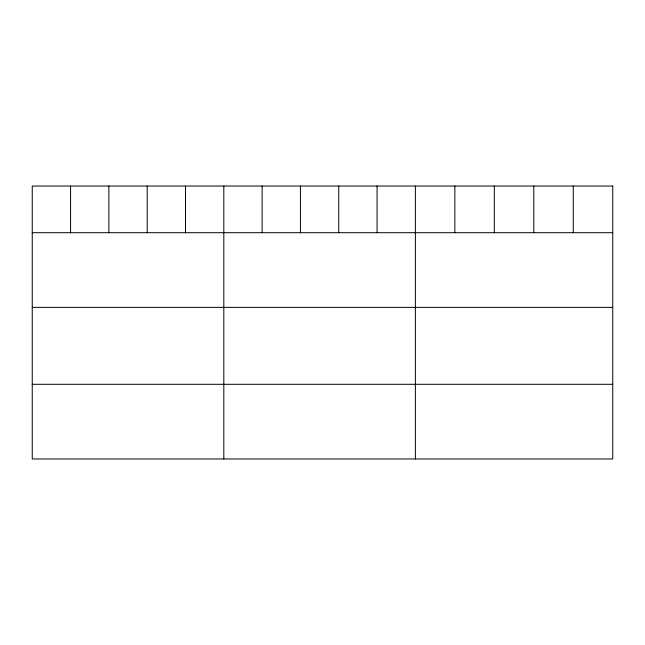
<?xml version="1.0" encoding="UTF-8"?>
<svg xmlns="http://www.w3.org/2000/svg" width="645" height="645" viewBox="0 0 645 645"><rect width="100%" height="100%" fill="white"/><g stroke="black" fill="none" stroke-linecap="round" stroke-linejoin="round"><path stroke-width="0.97" d="M32.25 232.7L612.75 232.7M32.25 307.367L612.75 307.367M32.25 384.299L612.75 384.299M573.276 186.034L573.276 232.7M533.802 186.034L533.802 232.7M494.328 186.034L494.328 232.7M454.854 186.034L454.854 232.7M415.38 186.034L415.38 458.966M377.067 186.034L377.067 232.7M338.754 186.034L338.754 232.7M300.441 186.034L300.441 232.7M262.128 186.034L262.128 232.7M223.815 186.034L223.815 458.966M185.502 186.034L185.502 232.7M147.189 186.034L147.189 232.7M108.876 186.034L108.876 232.7M70.563 186.034L70.563 232.7M612.75 186.034L32.25 186.034L32.25 458.966L612.75 458.966L612.75 186.034"/></g></svg>
